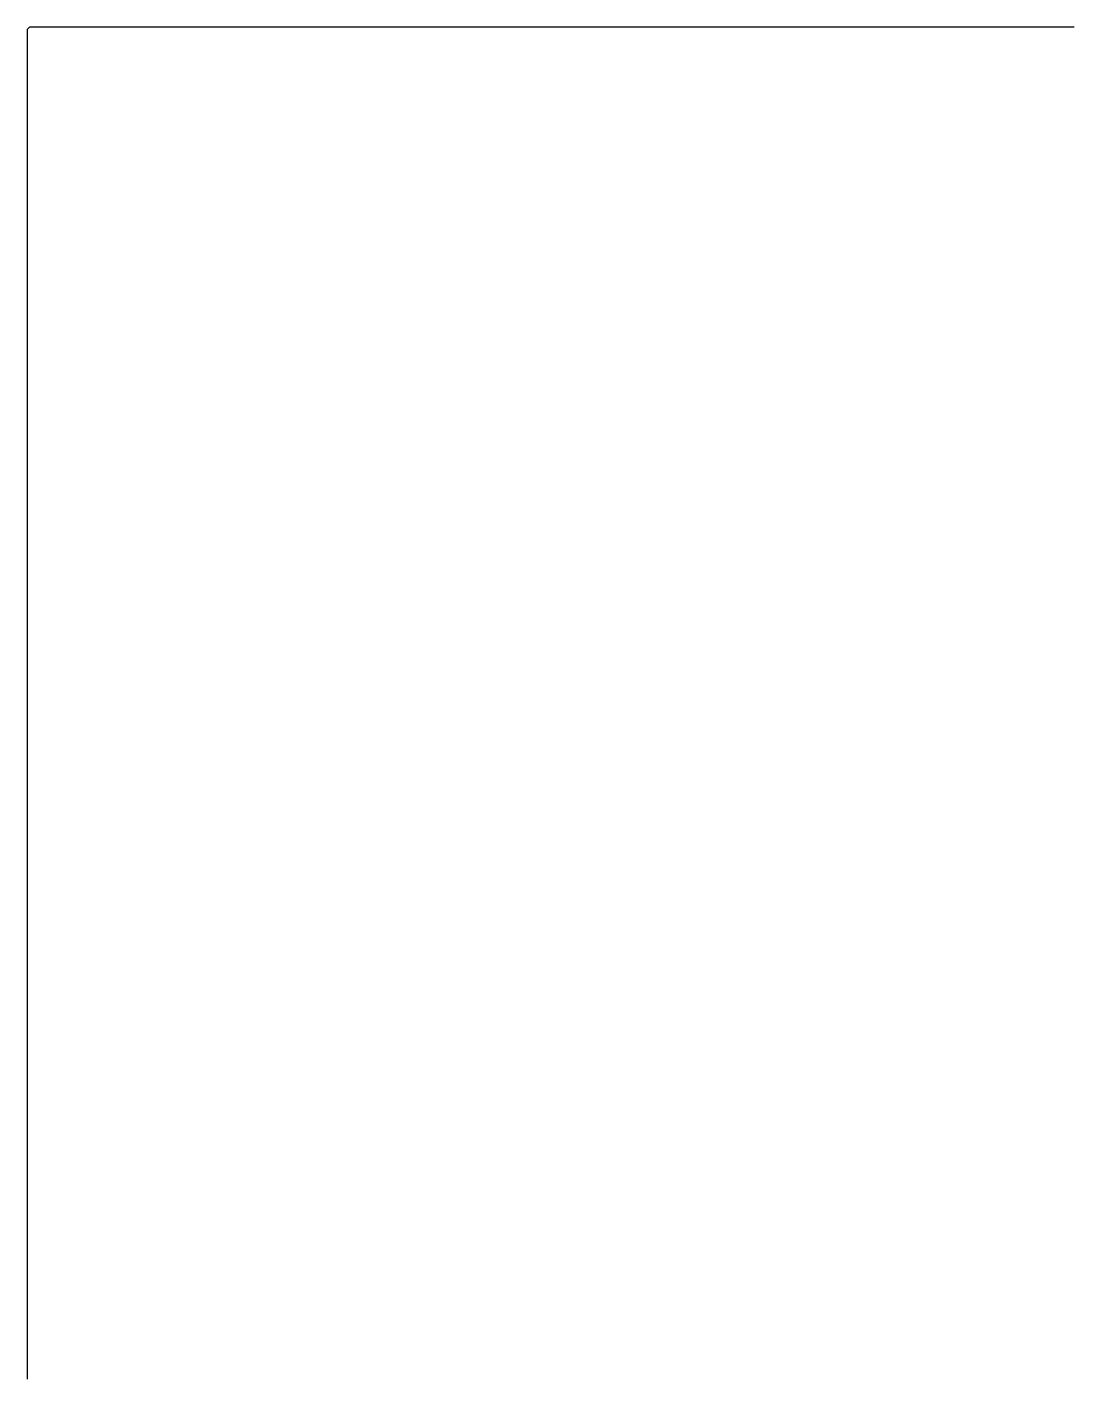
# Model space of a CAD drawing. Extents: x 17 to 315, y 22 to 215.
# Drawn here: x 17 to 91.6, y 118.5 to 214.9 of the extents above; entities that cross this region are included whole.
import ezdxf

# ---------------------------------------------------------------- set-up
doc = ezdxf.new("R2010")
doc.units = 0

msp = doc.modelspace()

# ---------------------------------------------------------------- linework, layer by layer
at = {"layer": 'contour_0'}
for p, q in [((17.168, 214.867), (16.991, 214.69)), ((16.991, 214.69), (16.991, 214.513)), ((16.991, 214.513), (16.991, 214.336)), ((16.991, 214.336), (16.991, 214.159)), ((16.991, 214.159), (16.991, 213.982)), ((16.991, 213.982), (16.991, 213.805)), ((17.345, 214.867), (17.168, 214.867)), ((17.168, 214.867), (17.168, 214.867)), ((17.522, 214.867), (17.345, 214.867)), ((17.699, 214.867), (17.522, 214.867)), ((17.876, 214.867), (17.699, 214.867)), ((18.053, 214.867), (17.876, 214.867)), ((18.23, 214.867), (18.053, 214.867)), ((18.407, 214.867), (18.23, 214.867)), ((18.584, 214.867), (18.407, 214.867)), ((18.761, 214.867), (18.584, 214.867)), ((18.938, 214.867), (18.761, 214.867)), ((19.115, 214.867), (18.938, 214.867)), ((19.292, 214.867), (19.115, 214.867)), ((19.469, 214.867), (19.292, 214.867)), ((19.646, 214.867), (19.469, 214.867)), ((19.823, 214.867), (19.646, 214.867)), ((20, 214.867), (19.823, 214.867)), ((20.177, 214.867), (20, 214.867)), ((20.354, 214.867), (20.177, 214.867)), ((20.531, 214.867), (20.354, 214.867)), ((20.708, 214.867), (20.531, 214.867)), ((20.885, 214.867), (20.708, 214.867)), ((21.062, 214.867), (20.885, 214.867)), ((21.239, 214.867), (21.062, 214.867)), ((21.416, 214.867), (21.239, 214.867)), ((21.593, 214.867), (21.416, 214.867)), ((21.77, 214.867), (21.593, 214.867)), ((21.947, 214.867), (21.77, 214.867)), ((22.124, 214.867), (21.947, 214.867)), ((22.301, 214.867), (22.124, 214.867)), ((22.478, 214.867), (22.301, 214.867)), ((22.655, 214.867), (22.478, 214.867)), ((22.832, 214.867), (22.655, 214.867)), ((23.009, 214.867), (22.832, 214.867)), ((23.186, 214.867), (23.009, 214.867)), ((23.363, 214.867), (23.186, 214.867)), ((23.54, 214.867), (23.363, 214.867)), ((23.717, 214.867), (23.54, 214.867)), ((23.894, 214.867), (23.717, 214.867)), ((24.071, 214.867), (23.894, 214.867)), ((24.248, 214.867), (24.071, 214.867)), ((24.425, 214.867), (24.248, 214.867)), ((24.602, 214.867), (24.425, 214.867)), ((24.779, 214.867), (24.602, 214.867)), ((24.956, 214.867), (24.779, 214.867)), ((25.133, 214.867), (24.956, 214.867)), ((25.31, 214.867), (25.133, 214.867)), ((25.487, 214.867), (25.31, 214.867)), ((25.664, 214.867), (25.487, 214.867)), ((25.841, 214.867), (25.664, 214.867)), ((26.018, 214.867), (25.841, 214.867)), ((26.195, 214.867), (26.018, 214.867)), ((26.372, 214.867), (26.195, 214.867)), ((26.549, 214.867), (26.372, 214.867)), ((26.726, 214.867), (26.549, 214.867)), ((26.903, 214.867), (26.726, 214.867)), ((27.08, 214.867), (26.903, 214.867)), ((27.257, 214.867), (27.08, 214.867)), ((27.434, 214.867), (27.257, 214.867)), ((27.611, 214.867), (27.434, 214.867)), ((27.788, 214.867), (27.611, 214.867)), ((27.965, 214.867), (27.788, 214.867)), ((28.142, 214.867), (27.965, 214.867)), ((28.319, 214.867), (28.142, 214.867)), ((28.496, 214.867), (28.319, 214.867)), ((28.673, 214.867), (28.496, 214.867)), ((28.85, 214.867), (28.673, 214.867)), ((29.027, 214.867), (28.85, 214.867)), ((29.204, 214.867), (29.027, 214.867)), ((29.381, 214.867), (29.204, 214.867)), ((29.558, 214.867), (29.381, 214.867)), ((29.735, 214.867), (29.558, 214.867)), ((29.912, 214.867), (29.735, 214.867)), ((30.088, 214.867), (29.912, 214.867)), ((30.265, 214.867), (30.088, 214.867)), ((30.442, 214.867), (30.265, 214.867)), ((30.619, 214.867), (30.442, 214.867)), ((30.796, 214.867), (30.619, 214.867)), ((30.973, 214.867), (30.796, 214.867)), ((31.15, 214.867), (30.973, 214.867)), ((31.327, 214.867), (31.15, 214.867)), ((31.504, 214.867), (31.327, 214.867)), ((31.681, 214.867), (31.504, 214.867)), ((31.858, 214.867), (31.681, 214.867)), ((32.035, 214.867), (31.858, 214.867)), ((32.212, 214.867), (32.035, 214.867)), ((32.389, 214.867), (32.212, 214.867)), ((32.566, 214.867), (32.389, 214.867)), ((32.743, 214.867), (32.566, 214.867)), ((32.92, 214.867), (32.743, 214.867)), ((33.097, 214.867), (32.92, 214.867)), ((33.274, 214.867), (33.097, 214.867)), ((33.451, 214.867), (33.274, 214.867)), ((33.628, 214.867), (33.451, 214.867)), ((33.805, 214.867), (33.628, 214.867)), ((33.982, 214.867), (33.805, 214.867)), ((34.159, 214.867), (33.982, 214.867)), ((34.336, 214.867), (34.159, 214.867)), ((34.513, 214.867), (34.336, 214.867)), ((34.69, 214.867), (34.513, 214.867)), ((34.867, 214.867), (34.69, 214.867)), ((35.044, 214.867), (34.867, 214.867)), ((35.221, 214.867), (35.044, 214.867)), ((35.398, 214.867), (35.221, 214.867)), ((35.575, 214.867), (35.398, 214.867)), ((35.752, 214.867), (35.575, 214.867)), ((35.929, 214.867), (35.752, 214.867)), ((36.106, 214.867), (35.929, 214.867)), ((36.283, 214.867), (36.106, 214.867)), ((36.46, 214.867), (36.283, 214.867)), ((36.637, 214.867), (36.46, 214.867)), ((36.814, 214.867), (36.637, 214.867)), ((36.991, 214.867), (36.814, 214.867)), ((37.168, 214.867), (36.991, 214.867)), ((37.345, 214.867), (37.168, 214.867)), ((37.522, 214.867), (37.345, 214.867)), ((37.699, 214.867), (37.522, 214.867)), ((37.876, 214.867), (37.699, 214.867)), ((38.053, 214.867), (37.876, 214.867)), ((38.23, 214.867), (38.053, 214.867)), ((38.407, 214.867), (38.23, 214.867)), ((38.584, 214.867), (38.407, 214.867)), ((38.761, 214.867), (38.584, 214.867)), ((38.938, 214.867), (38.761, 214.867)), ((39.115, 214.867), (38.938, 214.867)), ((39.292, 214.867), (39.115, 214.867)), ((39.469, 214.867), (39.292, 214.867)), ((39.646, 214.867), (39.469, 214.867)), ((39.823, 214.867), (39.646, 214.867)), ((40, 214.867), (39.823, 214.867)), ((40.177, 214.867), (40, 214.867)), ((40.354, 214.867), (40.177, 214.867)), ((40.531, 214.867), (40.354, 214.867)), ((40.708, 214.867), (40.531, 214.867)), ((40.885, 214.867), (40.708, 214.867)), ((41.062, 214.867), (40.885, 214.867)), ((41.239, 214.867), (41.062, 214.867)), ((41.416, 214.867), (41.239, 214.867)), ((41.593, 214.867), (41.416, 214.867)), ((41.77, 214.867), (41.593, 214.867)), ((41.947, 214.867), (41.77, 214.867)), ((42.124, 214.867), (41.947, 214.867)), ((42.301, 214.867), (42.124, 214.867)), ((42.478, 214.867), (42.301, 214.867)), ((42.655, 214.867), (42.478, 214.867)), ((42.832, 214.867), (42.655, 214.867)), ((43.009, 214.867), (42.832, 214.867)), ((43.186, 214.867), (43.009, 214.867)), ((43.363, 214.867), (43.186, 214.867)), ((43.54, 214.867), (43.363, 214.867)), ((43.717, 214.867), (43.54, 214.867)), ((43.894, 214.867), (43.717, 214.867)), ((44.071, 214.867), (43.894, 214.867)), ((44.248, 214.867), (44.071, 214.867)), ((44.425, 214.867), (44.248, 214.867)), ((44.602, 214.867), (44.425, 214.867)), ((44.779, 214.867), (44.602, 214.867)), ((44.956, 214.867), (44.779, 214.867)), ((45.133, 214.867), (44.956, 214.867)), ((45.31, 214.867), (45.133, 214.867)), ((45.487, 214.867), (45.31, 214.867)), ((45.664, 214.867), (45.487, 214.867)), ((45.841, 214.867), (45.664, 214.867)), ((46.018, 214.867), (45.841, 214.867)), ((46.195, 214.867), (46.018, 214.867)), ((46.372, 214.867), (46.195, 214.867)), ((46.549, 214.867), (46.372, 214.867)), ((46.726, 214.867), (46.549, 214.867)), ((46.903, 214.867), (46.726, 214.867)), ((47.08, 214.867), (46.903, 214.867)), ((47.257, 214.867), (47.08, 214.867)), ((47.434, 214.867), (47.257, 214.867)), ((47.611, 214.867), (47.434, 214.867)), ((47.788, 214.867), (47.611, 214.867)), ((47.965, 214.867), (47.788, 214.867)), ((48.142, 214.867), (47.965, 214.867)), ((48.319, 214.867), (48.142, 214.867)), ((48.496, 214.867), (48.319, 214.867)), ((48.673, 214.867), (48.496, 214.867)), ((48.85, 214.867), (48.673, 214.867)), ((49.027, 214.867), (48.85, 214.867)), ((49.204, 214.867), (49.027, 214.867)), ((49.381, 214.867), (49.204, 214.867)), ((49.558, 214.867), (49.381, 214.867)), ((49.735, 214.867), (49.558, 214.867)), ((49.912, 214.867), (49.735, 214.867)), ((50.088, 214.867), (49.912, 214.867)), ((50.265, 214.867), (50.088, 214.867)), ((50.442, 214.867), (50.265, 214.867)), ((50.619, 214.867), (50.442, 214.867)), ((50.796, 214.867), (50.619, 214.867)), ((50.973, 214.867), (50.796, 214.867)), ((51.15, 214.867), (50.973, 214.867)), ((51.327, 214.867), (51.15, 214.867)), ((51.504, 214.867), (51.327, 214.867)), ((51.681, 214.867), (51.504, 214.867)), ((51.858, 214.867), (51.681, 214.867)), ((52.035, 214.867), (51.858, 214.867)), ((52.212, 214.867), (52.035, 214.867)), ((52.389, 214.867), (52.212, 214.867)), ((52.566, 214.867), (52.389, 214.867)), ((52.743, 214.867), (52.566, 214.867)), ((52.92, 214.867), (52.743, 214.867)), ((53.097, 214.867), (52.92, 214.867)), ((53.274, 214.867), (53.097, 214.867)), ((53.451, 214.867), (53.274, 214.867)), ((53.628, 214.867), (53.451, 214.867)), ((53.805, 214.867), (53.628, 214.867)), ((53.982, 214.867), (53.805, 214.867)), ((54.159, 214.867), (53.982, 214.867)), ((54.336, 214.867), (54.159, 214.867)), ((54.513, 214.867), (54.336, 214.867)), ((54.69, 214.867), (54.513, 214.867)), ((54.867, 214.867), (54.69, 214.867)), ((55.044, 214.867), (54.867, 214.867)), ((55.221, 214.867), (55.044, 214.867)), ((55.398, 214.867), (55.221, 214.867)), ((55.575, 214.867), (55.398, 214.867)), ((55.752, 214.867), (55.575, 214.867)), ((55.929, 214.867), (55.752, 214.867)), ((56.106, 214.867), (55.929, 214.867)), ((56.283, 214.867), (56.106, 214.867)), ((56.46, 214.867), (56.283, 214.867)), ((56.637, 214.867), (56.46, 214.867)), ((56.814, 214.867), (56.637, 214.867)), ((56.991, 214.867), (56.814, 214.867)), ((57.168, 214.867), (56.991, 214.867)), ((57.345, 214.867), (57.168, 214.867)), ((57.522, 214.867), (57.345, 214.867)), ((57.699, 214.867), (57.522, 214.867)), ((57.876, 214.867), (57.699, 214.867)), ((58.053, 214.867), (57.876, 214.867)), ((58.23, 214.867), (58.053, 214.867)), ((58.407, 214.867), (58.23, 214.867)), ((58.584, 214.867), (58.407, 214.867)), ((58.761, 214.867), (58.584, 214.867)), ((58.938, 214.867), (58.761, 214.867)), ((59.115, 214.867), (58.938, 214.867)), ((59.292, 214.867), (59.115, 214.867)), ((59.469, 214.867), (59.292, 214.867)), ((59.646, 214.867), (59.469, 214.867)), ((59.823, 214.867), (59.646, 214.867)), ((60, 214.867), (59.823, 214.867)), ((60.177, 214.867), (60, 214.867)), ((60.354, 214.867), (60.177, 214.867)), ((60.531, 214.867), (60.354, 214.867)), ((60.708, 214.867), (60.531, 214.867)), ((60.885, 214.867), (60.708, 214.867)), ((61.062, 214.867), (60.885, 214.867)), ((61.239, 214.867), (61.062, 214.867)), ((61.416, 214.867), (61.239, 214.867)), ((61.593, 214.867), (61.416, 214.867)), ((61.77, 214.867), (61.593, 214.867)), ((61.947, 214.867), (61.77, 214.867)), ((62.124, 214.867), (61.947, 214.867)), ((62.301, 214.867), (62.124, 214.867)), ((62.478, 214.867), (62.301, 214.867)), ((62.655, 214.867), (62.478, 214.867)), ((62.832, 214.867), (62.655, 214.867)), ((63.009, 214.867), (62.832, 214.867)), ((63.186, 214.867), (63.009, 214.867)), ((63.363, 214.867), (63.186, 214.867)), ((63.54, 214.867), (63.363, 214.867)), ((63.717, 214.867), (63.54, 214.867)), ((63.894, 214.867), (63.717, 214.867)), ((64.071, 214.867), (63.894, 214.867)), ((64.248, 214.867), (64.071, 214.867)), ((64.425, 214.867), (64.248, 214.867)), ((64.602, 214.867), (64.425, 214.867)), ((64.779, 214.867), (64.602, 214.867)), ((64.956, 214.867), (64.779, 214.867)), ((65.133, 214.867), (64.956, 214.867)), ((65.31, 214.867), (65.133, 214.867)), ((65.487, 214.867), (65.31, 214.867)), ((65.664, 214.867), (65.487, 214.867)), ((65.841, 214.867), (65.664, 214.867)), ((66.018, 214.867), (65.841, 214.867)), ((66.195, 214.867), (66.018, 214.867)), ((66.372, 214.867), (66.195, 214.867)), ((66.549, 214.867), (66.372, 214.867)), ((66.726, 214.867), (66.549, 214.867)), ((66.903, 214.867), (66.726, 214.867)), ((67.08, 214.867), (66.903, 214.867)), ((67.257, 214.867), (67.08, 214.867)), ((67.434, 214.867), (67.257, 214.867)), ((67.611, 214.867), (67.434, 214.867)), ((67.788, 214.867), (67.611, 214.867)), ((67.965, 214.867), (67.788, 214.867)), ((68.142, 214.867), (67.965, 214.867)), ((68.319, 214.867), (68.142, 214.867)), ((68.496, 214.867), (68.319, 214.867)), ((68.673, 214.867), (68.496, 214.867)), ((68.85, 214.867), (68.673, 214.867)), ((69.027, 214.867), (68.85, 214.867)), ((69.204, 214.867), (69.027, 214.867)), ((69.381, 214.867), (69.204, 214.867)), ((69.558, 214.867), (69.381, 214.867)), ((69.735, 214.867), (69.558, 214.867)), ((69.912, 214.867), (69.735, 214.867)), ((70.088, 214.867), (69.912, 214.867)), ((70.265, 214.867), (70.088, 214.867)), ((70.442, 214.867), (70.265, 214.867)), ((70.619, 214.867), (70.442, 214.867)), ((70.796, 214.867), (70.619, 214.867)), ((70.973, 214.867), (70.796, 214.867)), ((71.15, 214.867), (70.973, 214.867)), ((71.327, 214.867), (71.15, 214.867)), ((71.504, 214.867), (71.327, 214.867)), ((71.681, 214.867), (71.504, 214.867)), ((71.858, 214.867), (71.681, 214.867)), ((72.035, 214.867), (71.858, 214.867)), ((72.212, 214.867), (72.035, 214.867)), ((72.389, 214.867), (72.212, 214.867)), ((72.566, 214.867), (72.389, 214.867)), ((72.743, 214.867), (72.566, 214.867)), ((72.92, 214.867), (72.743, 214.867)), ((73.097, 214.867), (72.92, 214.867)), ((73.274, 214.867), (73.097, 214.867)), ((73.451, 214.867), (73.274, 214.867)), ((73.628, 214.867), (73.451, 214.867)), ((73.805, 214.867), (73.628, 214.867)), ((73.982, 214.867), (73.805, 214.867)), ((74.159, 214.867), (73.982, 214.867)), ((74.336, 214.867), (74.159, 214.867)), ((74.513, 214.867), (74.336, 214.867)), ((74.69, 214.867), (74.513, 214.867)), ((74.867, 214.867), (74.69, 214.867)), ((75.044, 214.867), (74.867, 214.867)), ((75.221, 214.867), (75.044, 214.867)), ((75.398, 214.867), (75.221, 214.867)), ((75.575, 214.867), (75.398, 214.867)), ((75.752, 214.867), (75.575, 214.867)), ((75.929, 214.867), (75.752, 214.867)), ((76.106, 214.867), (75.929, 214.867)), ((76.283, 214.867), (76.106, 214.867)), ((76.46, 214.867), (76.283, 214.867)), ((76.637, 214.867), (76.46, 214.867)), ((76.814, 214.867), (76.637, 214.867)), ((76.991, 214.867), (76.814, 214.867)), ((77.168, 214.867), (76.991, 214.867)), ((77.345, 214.867), (77.168, 214.867)), ((77.522, 214.867), (77.345, 214.867)), ((77.699, 214.867), (77.522, 214.867)), ((77.876, 214.867), (77.699, 214.867)), ((78.053, 214.867), (77.876, 214.867)), ((78.23, 214.867), (78.053, 214.867)), ((78.407, 214.867), (78.23, 214.867)), ((78.584, 214.867), (78.407, 214.867)), ((78.761, 214.867), (78.584, 214.867)), ((78.938, 214.867), (78.761, 214.867)), ((79.115, 214.867), (78.938, 214.867)), ((79.292, 214.867), (79.115, 214.867)), ((79.469, 214.867), (79.292, 214.867)), ((79.646, 214.867), (79.469, 214.867)), ((79.823, 214.867), (79.646, 214.867)), ((80, 214.867), (79.823, 214.867)), ((80.177, 214.867), (80, 214.867)), ((80.354, 214.867), (80.177, 214.867)), ((80.531, 214.867), (80.354, 214.867)), ((80.708, 214.867), (80.531, 214.867)), ((80.885, 214.867), (80.708, 214.867)), ((81.062, 214.867), (80.885, 214.867)), ((81.239, 214.867), (81.062, 214.867)), ((81.416, 214.867), (81.239, 214.867)), ((81.593, 214.867), (81.416, 214.867)), ((81.77, 214.867), (81.593, 214.867)), ((81.947, 214.867), (81.77, 214.867)), ((82.124, 214.867), (81.947, 214.867)), ((82.301, 214.867), (82.124, 214.867)), ((82.478, 214.867), (82.301, 214.867)), ((82.655, 214.867), (82.478, 214.867)), ((82.832, 214.867), (82.655, 214.867)), ((83.009, 214.867), (82.832, 214.867)), ((83.186, 214.867), (83.009, 214.867)), ((83.363, 214.867), (83.186, 214.867)), ((83.54, 214.867), (83.363, 214.867)), ((83.717, 214.867), (83.54, 214.867)), ((83.894, 214.867), (83.717, 214.867)), ((84.071, 214.867), (83.894, 214.867)), ((84.248, 214.867), (84.071, 214.867)), ((84.425, 214.867), (84.248, 214.867)), ((84.602, 214.867), (84.425, 214.867)), ((84.779, 214.867), (84.602, 214.867)), ((84.956, 214.867), (84.779, 214.867)), ((85.133, 214.867), (84.956, 214.867)), ((85.31, 214.867), (85.133, 214.867)), ((85.487, 214.867), (85.31, 214.867)), ((85.664, 214.867), (85.487, 214.867)), ((85.841, 214.867), (85.664, 214.867)), ((86.018, 214.867), (85.841, 214.867)), ((86.195, 214.867), (86.018, 214.867)), ((86.372, 214.867), (86.195, 214.867)), ((86.549, 214.867), (86.372, 214.867)), ((86.726, 214.867), (86.549, 214.867)), ((86.903, 214.867), (86.726, 214.867)), ((87.08, 214.867), (86.903, 214.867)), ((87.257, 214.867), (87.08, 214.867)), ((87.434, 214.867), (87.257, 214.867)), ((87.611, 214.867), (87.434, 214.867)), ((87.788, 214.867), (87.611, 214.867)), ((87.965, 214.867), (87.788, 214.867)), ((88.142, 214.867), (87.965, 214.867)), ((88.319, 214.867), (88.142, 214.867)), ((88.496, 214.867), (88.319, 214.867)), ((88.673, 214.867), (88.496, 214.867)), ((88.85, 214.867), (88.673, 214.867)), ((89.027, 214.867), (88.85, 214.867)), ((89.204, 214.867), (89.027, 214.867)), ((89.381, 214.867), (89.204, 214.867)), ((89.558, 214.867), (89.381, 214.867)), ((89.735, 214.867), (89.558, 214.867)), ((89.912, 214.867), (89.735, 214.867)), ((90.088, 214.867), (89.912, 214.867)), ((90.265, 214.867), (90.088, 214.867)), ((90.442, 214.867), (90.265, 214.867)), ((90.619, 214.867), (90.442, 214.867)), ((90.796, 214.867), (90.619, 214.867)), ((90.973, 214.867), (90.796, 214.867)), ((91.15, 214.867), (90.973, 214.867)), ((91.327, 214.867), (91.15, 214.867)), ((91.504, 214.867), (91.327, 214.867)), ((91.681, 214.867), (91.504, 214.867)), ((16.991, 213.805), (16.991, 213.628)), ((16.991, 213.628), (16.991, 213.451)), ((16.991, 213.451), (16.991, 213.274)), ((16.991, 213.274), (16.991, 213.097)), ((16.991, 213.097), (16.991, 212.92)), ((16.991, 212.92), (16.991, 212.743)), ((16.991, 212.743), (16.991, 212.566)), ((16.991, 212.566), (16.991, 212.389)), ((16.991, 212.389), (16.991, 212.212)), ((16.991, 212.212), (16.991, 212.035)), ((16.991, 212.035), (16.991, 211.858)), ((16.991, 211.858), (16.991, 211.681)), ((16.991, 211.681), (16.991, 211.504)), ((16.991, 211.504), (16.991, 211.327)), ((16.991, 211.327), (16.991, 211.15)), ((16.991, 211.15), (16.991, 210.973)), ((16.991, 210.973), (16.991, 210.796)), ((16.991, 210.796), (16.991, 210.619)), ((16.991, 210.619), (16.991, 210.442)), ((16.991, 210.442), (16.991, 210.265)), ((16.991, 210.265), (16.991, 210.088)), ((16.991, 210.088), (16.991, 209.912)), ((16.991, 209.912), (16.991, 209.735)), ((16.991, 209.735), (16.991, 209.558)), ((16.991, 209.558), (16.991, 209.381)), ((16.991, 209.381), (16.991, 209.204)), ((16.991, 209.204), (16.991, 209.027)), ((16.991, 209.027), (16.991, 208.85)), ((16.991, 208.85), (16.991, 208.673)), ((16.991, 208.673), (16.991, 208.496)), ((16.991, 208.496), (16.991, 208.319)), ((16.991, 208.319), (16.991, 208.142)), ((16.991, 208.142), (16.991, 207.965)), ((16.991, 207.965), (16.991, 207.788)), ((16.991, 207.788), (16.991, 207.611)), ((16.991, 207.611), (16.991, 207.434)), ((16.991, 207.434), (16.991, 207.257)), ((16.991, 207.257), (16.991, 207.08)), ((16.991, 207.08), (16.991, 206.903)), ((16.991, 206.903), (16.991, 206.726)), ((16.991, 206.726), (16.991, 206.549)), ((16.991, 206.549), (16.991, 206.372)), ((16.991, 206.372), (16.991, 206.195)), ((16.991, 206.195), (16.991, 206.018)), ((16.991, 206.018), (16.991, 205.841)), ((16.991, 205.841), (16.991, 205.664)), ((16.991, 205.664), (16.991, 205.487)), ((16.991, 205.487), (16.991, 205.31)), ((16.991, 205.31), (16.991, 205.133)), ((16.991, 205.133), (16.991, 204.956)), ((16.991, 204.956), (16.991, 204.779)), ((16.991, 204.779), (16.991, 204.602)), ((16.991, 204.602), (16.991, 204.425)), ((16.991, 204.425), (16.991, 204.248)), ((16.991, 204.248), (16.991, 204.071)), ((16.991, 204.071), (16.991, 203.894)), ((16.991, 203.894), (16.991, 203.717)), ((16.991, 203.717), (16.991, 203.54)), ((16.991, 203.54), (16.991, 203.363)), ((16.991, 203.363), (16.991, 203.186)), ((16.991, 203.186), (16.991, 203.009)), ((16.991, 203.009), (16.991, 202.832)), ((16.991, 202.832), (16.991, 202.655)), ((16.991, 202.655), (16.991, 202.478)), ((16.991, 202.478), (16.991, 202.301)), ((16.991, 202.301), (16.991, 202.124)), ((16.991, 202.124), (16.991, 201.947)), ((16.991, 201.947), (16.991, 201.77)), ((16.991, 201.77), (16.991, 201.593)), ((16.991, 201.593), (16.991, 201.416)), ((16.991, 201.416), (16.991, 201.239)), ((16.991, 201.239), (16.991, 201.062)), ((16.991, 201.062), (16.991, 200.885)), ((16.991, 200.885), (16.991, 200.708)), ((16.991, 200.708), (16.991, 200.531)), ((16.991, 200.531), (16.991, 200.354)), ((16.991, 200.354), (16.991, 200.177)), ((16.991, 200.177), (16.991, 200)), ((16.991, 200), (16.991, 199.823)), ((16.991, 199.823), (16.991, 199.646)), ((16.991, 199.646), (16.991, 199.469)), ((16.991, 199.469), (16.991, 199.292)), ((16.991, 199.292), (16.991, 199.115)), ((16.991, 199.115), (16.991, 198.938)), ((16.991, 198.938), (16.991, 198.761)), ((16.991, 198.761), (16.991, 198.584)), ((16.991, 198.584), (16.991, 198.407)), ((16.991, 198.407), (16.991, 198.23)), ((16.991, 198.23), (16.991, 198.053)), ((16.991, 198.053), (16.991, 197.876)), ((16.991, 197.876), (16.991, 197.699)), ((16.991, 197.699), (16.991, 197.522)), ((16.991, 197.522), (16.991, 197.345)), ((16.991, 197.345), (16.991, 197.168)), ((16.991, 197.168), (16.991, 196.991)), ((16.991, 196.991), (16.991, 196.814)), ((16.991, 196.814), (16.991, 196.637)), ((16.991, 196.637), (16.991, 196.46)), ((16.991, 196.46), (16.991, 196.283)), ((16.991, 196.283), (16.991, 196.106)), ((16.991, 196.106), (16.991, 195.929)), ((16.991, 195.929), (16.991, 195.752)), ((16.991, 195.752), (16.991, 195.575)), ((16.991, 195.575), (16.991, 195.398)), ((16.991, 195.398), (16.991, 195.221)), ((16.991, 195.221), (16.991, 195.044)), ((16.991, 195.044), (16.991, 194.867)), ((16.991, 194.867), (16.991, 194.69)), ((16.991, 194.69), (16.991, 194.513)), ((16.991, 194.513), (16.991, 194.336)), ((16.991, 194.336), (16.991, 194.159)), ((16.991, 194.159), (16.991, 193.982)), ((16.991, 193.982), (16.991, 193.805)), ((16.991, 193.805), (16.991, 193.628)), ((16.991, 193.628), (16.991, 193.451)), ((16.991, 193.451), (16.991, 193.274)), ((16.991, 193.274), (16.991, 193.097)), ((16.991, 193.097), (16.991, 192.92)), ((16.991, 192.92), (16.991, 192.743)), ((16.991, 192.743), (16.991, 192.566)), ((16.991, 192.566), (16.991, 192.389)), ((16.991, 192.389), (16.991, 192.212)), ((16.991, 192.212), (16.991, 192.035)), ((16.991, 192.035), (16.991, 191.858)), ((16.991, 191.858), (16.991, 191.681)), ((16.991, 191.681), (16.991, 191.504)), ((16.991, 191.504), (16.991, 191.327)), ((16.991, 191.327), (16.991, 191.15)), ((16.991, 191.15), (16.991, 190.973)), ((16.991, 190.973), (16.991, 190.796)), ((16.991, 190.796), (16.991, 190.619)), ((16.991, 190.619), (16.991, 190.442)), ((16.991, 190.442), (16.991, 190.265)), ((16.991, 190.265), (16.991, 190.088)), ((16.991, 190.088), (16.991, 189.912)), ((16.991, 189.912), (16.991, 189.735)), ((16.991, 189.735), (16.991, 189.558)), ((16.991, 189.558), (16.991, 189.381)), ((16.991, 189.381), (16.991, 189.204)), ((16.991, 189.204), (16.991, 189.027)), ((16.991, 189.027), (16.991, 188.85)), ((16.991, 188.85), (16.991, 188.673)), ((16.991, 188.673), (16.991, 188.496)), ((16.991, 188.496), (16.991, 188.319)), ((16.991, 188.319), (16.991, 188.142)), ((16.991, 188.142), (16.991, 187.965)), ((16.991, 187.965), (16.991, 187.788)), ((16.991, 187.788), (16.991, 187.611)), ((16.991, 187.611), (16.991, 187.434)), ((16.991, 187.434), (16.991, 187.257)), ((16.991, 187.257), (16.991, 187.08)), ((16.991, 187.08), (16.991, 186.903)), ((16.991, 186.903), (16.991, 186.726)), ((16.991, 186.726), (16.991, 186.549)), ((16.991, 186.549), (16.991, 186.372)), ((16.991, 186.372), (16.991, 186.195)), ((16.991, 186.195), (16.991, 186.018)), ((16.991, 186.018), (16.991, 185.841)), ((16.991, 185.841), (16.991, 185.664)), ((16.991, 185.664), (16.991, 185.487)), ((16.991, 185.487), (16.991, 185.31)), ((16.991, 185.31), (16.991, 185.133)), ((16.991, 185.133), (16.991, 184.956)), ((16.991, 184.956), (16.991, 184.779)), ((16.991, 184.779), (16.991, 184.602)), ((16.991, 184.602), (16.991, 184.425)), ((16.991, 184.425), (16.991, 184.248)), ((16.991, 184.248), (16.991, 184.071)), ((16.991, 184.071), (16.991, 183.894)), ((16.991, 183.894), (16.991, 183.717)), ((16.991, 183.717), (16.991, 183.54)), ((16.991, 183.54), (16.991, 183.363)), ((16.991, 183.363), (16.991, 183.186)), ((16.991, 183.186), (16.991, 183.009)), ((16.991, 183.009), (16.991, 182.832)), ((16.991, 182.832), (16.991, 182.655)), ((16.991, 182.655), (16.991, 182.478)), ((16.991, 182.478), (16.991, 182.301)), ((16.991, 182.301), (16.991, 182.124)), ((16.991, 182.124), (16.991, 181.947)), ((16.991, 181.947), (16.991, 181.77)), ((16.991, 181.77), (16.991, 181.593)), ((16.991, 181.593), (16.991, 181.416)), ((16.991, 181.416), (16.991, 181.239)), ((16.991, 181.239), (16.991, 181.062)), ((16.991, 181.062), (16.991, 180.885)), ((16.991, 180.885), (16.991, 180.708)), ((16.991, 180.708), (16.991, 180.531)), ((16.991, 180.531), (16.991, 180.354)), ((16.991, 180.354), (16.991, 180.177)), ((16.991, 180.177), (16.991, 180)), ((16.991, 180), (16.991, 179.823)), ((16.991, 179.823), (16.991, 179.646)), ((16.991, 179.646), (16.991, 179.469)), ((16.991, 179.469), (16.991, 179.292)), ((16.991, 179.292), (16.991, 179.115)), ((16.991, 179.115), (16.991, 178.938)), ((16.991, 178.938), (16.991, 178.761)), ((16.991, 178.761), (16.991, 178.584)), ((16.991, 178.584), (16.991, 178.407)), ((16.991, 178.407), (16.991, 178.23)), ((16.991, 178.23), (16.991, 178.053)), ((16.991, 178.053), (16.991, 177.876)), ((16.991, 177.876), (16.991, 177.699)), ((16.991, 177.699), (16.991, 177.522)), ((16.991, 177.522), (16.991, 177.345)), ((16.991, 177.345), (16.991, 177.168)), ((16.991, 177.168), (16.991, 176.991)), ((16.991, 176.991), (16.991, 176.814)), ((16.991, 176.814), (16.991, 176.637)), ((16.991, 176.637), (16.991, 176.46)), ((16.991, 176.46), (16.991, 176.283)), ((16.991, 176.283), (16.991, 176.106)), ((16.991, 176.106), (16.991, 175.929)), ((16.991, 175.929), (16.991, 175.752)), ((16.991, 175.752), (16.991, 175.575)), ((16.991, 175.575), (16.991, 175.398)), ((16.991, 175.398), (16.991, 175.221)), ((16.991, 175.221), (16.991, 175.044)), ((16.991, 175.044), (16.991, 174.867)), ((16.991, 174.867), (16.991, 174.69)), ((16.991, 174.69), (16.991, 174.513)), ((16.991, 174.513), (16.991, 174.336)), ((16.991, 174.336), (16.991, 174.159)), ((16.991, 174.159), (16.991, 173.982)), ((16.991, 173.982), (16.991, 173.805)), ((16.991, 173.805), (16.991, 173.628)), ((16.991, 173.628), (16.991, 173.451)), ((16.991, 173.451), (16.991, 173.274)), ((16.991, 173.274), (16.991, 173.097)), ((16.991, 173.097), (16.991, 172.92)), ((16.991, 172.92), (16.991, 172.743)), ((16.991, 172.743), (16.991, 172.566)), ((16.991, 172.566), (16.991, 172.389)), ((16.991, 172.389), (16.991, 172.212)), ((16.991, 172.212), (16.991, 172.035)), ((16.991, 172.035), (16.991, 171.858)), ((16.991, 171.858), (16.991, 171.681)), ((16.991, 171.681), (16.991, 171.504)), ((16.991, 171.504), (16.991, 171.327)), ((16.991, 171.327), (16.991, 171.15)), ((16.991, 171.15), (16.991, 170.973)), ((16.991, 170.973), (16.991, 170.796)), ((16.991, 170.796), (16.991, 170.619)), ((16.991, 170.619), (16.991, 170.442)), ((16.991, 170.442), (16.991, 170.265)), ((16.991, 170.265), (16.991, 170.088)), ((16.991, 170.088), (16.991, 169.912)), ((16.991, 169.912), (16.991, 169.735)), ((16.991, 169.735), (16.991, 169.558)), ((16.991, 169.558), (16.991, 169.381)), ((16.991, 169.381), (16.991, 169.204)), ((16.991, 169.204), (16.991, 169.027)), ((16.991, 169.027), (16.991, 168.85)), ((16.991, 168.85), (16.991, 168.673)), ((16.991, 168.673), (16.991, 168.496)), ((16.991, 168.496), (16.991, 168.319)), ((16.991, 168.319), (16.991, 168.142)), ((16.991, 168.142), (16.991, 167.965)), ((16.991, 167.965), (16.991, 167.788)), ((16.991, 167.788), (16.991, 167.611)), ((16.991, 167.611), (16.991, 167.434)), ((16.991, 167.434), (16.991, 167.257)), ((16.991, 167.257), (16.991, 167.08)), ((16.991, 167.08), (16.991, 166.903)), ((16.991, 166.903), (16.991, 166.726)), ((16.991, 166.726), (16.991, 166.549)), ((16.991, 166.549), (16.991, 166.372)), ((16.991, 166.372), (16.991, 166.195)), ((16.991, 166.195), (16.991, 166.018)), ((16.991, 166.018), (16.991, 165.841)), ((16.991, 165.841), (16.991, 165.664)), ((16.991, 165.664), (16.991, 165.487)), ((16.991, 165.487), (16.991, 165.31)), ((16.991, 165.31), (16.991, 165.133)), ((16.991, 165.133), (16.991, 164.956)), ((16.991, 164.956), (16.991, 164.779)), ((16.991, 164.779), (16.991, 164.602)), ((16.991, 164.602), (16.991, 164.425)), ((16.991, 164.425), (16.991, 164.248)), ((16.991, 164.248), (16.991, 164.071)), ((16.991, 164.071), (16.991, 163.894)), ((16.991, 163.894), (16.991, 163.717)), ((16.991, 163.717), (16.991, 163.54)), ((16.991, 163.54), (16.991, 163.363)), ((16.991, 163.363), (16.991, 163.186)), ((16.991, 163.186), (16.991, 163.009)), ((16.991, 163.009), (16.991, 162.832)), ((16.991, 162.832), (16.991, 162.655)), ((16.991, 162.655), (16.991, 162.478)), ((16.991, 162.478), (16.991, 162.301)), ((16.991, 162.301), (16.991, 162.124)), ((16.991, 162.124), (16.991, 161.947)), ((16.991, 161.947), (16.991, 161.77)), ((16.991, 161.77), (16.991, 161.593)), ((16.991, 161.593), (16.991, 161.416)), ((16.991, 161.416), (16.991, 161.239)), ((16.991, 161.239), (16.991, 161.062)), ((16.991, 161.062), (16.991, 160.885)), ((16.991, 160.885), (16.991, 160.708)), ((16.991, 160.708), (16.991, 160.531)), ((16.991, 160.531), (16.991, 160.354)), ((16.991, 160.354), (16.991, 160.177)), ((16.991, 160.177), (16.991, 160)), ((16.991, 160), (16.991, 159.823)), ((16.991, 159.823), (16.991, 159.646)), ((16.991, 159.646), (16.991, 159.469)), ((16.991, 159.469), (16.991, 159.292)), ((16.991, 159.292), (16.991, 159.115)), ((16.991, 159.115), (16.991, 158.938)), ((16.991, 158.938), (16.991, 158.761)), ((16.991, 158.761), (16.991, 158.584)), ((16.991, 158.584), (16.991, 158.407)), ((16.991, 158.407), (16.991, 158.23)), ((16.991, 158.23), (16.991, 158.053)), ((16.991, 158.053), (16.991, 157.876)), ((16.991, 157.876), (16.991, 157.699)), ((16.991, 157.699), (16.991, 157.522)), ((16.991, 157.522), (16.991, 157.345)), ((16.991, 157.345), (16.991, 157.168)), ((16.991, 157.168), (16.991, 156.991)), ((16.991, 156.991), (16.991, 156.814)), ((16.991, 156.814), (16.991, 156.637)), ((16.991, 156.637), (16.991, 156.46)), ((16.991, 156.46), (16.991, 156.283)), ((16.991, 156.283), (16.991, 156.106)), ((16.991, 156.106), (16.991, 155.929)), ((16.991, 155.929), (16.991, 155.752)), ((16.991, 155.752), (16.991, 155.575)), ((16.991, 155.575), (16.991, 155.398)), ((16.991, 155.398), (16.991, 155.221)), ((16.991, 155.221), (16.991, 155.044)), ((16.991, 155.044), (16.991, 154.867)), ((16.991, 154.867), (16.991, 154.69)), ((16.991, 154.69), (16.991, 154.513)), ((16.991, 154.513), (16.991, 154.336)), ((16.991, 154.336), (16.991, 154.159)), ((16.991, 154.159), (16.991, 153.982)), ((16.991, 153.982), (16.991, 153.805)), ((16.991, 153.805), (16.991, 153.628)), ((16.991, 153.628), (16.991, 153.451)), ((16.991, 153.451), (16.991, 153.274)), ((16.991, 153.274), (16.991, 153.097)), ((16.991, 153.097), (16.991, 152.92)), ((16.991, 152.92), (16.991, 152.743)), ((16.991, 152.743), (16.991, 152.566)), ((16.991, 152.566), (16.991, 152.389)), ((16.991, 152.389), (16.991, 152.212)), ((16.991, 152.212), (16.991, 152.035)), ((16.991, 152.035), (16.991, 151.858)), ((16.991, 151.858), (16.991, 151.681)), ((16.991, 151.681), (16.991, 151.504)), ((16.991, 151.504), (16.991, 151.327)), ((16.991, 151.327), (16.991, 151.15)), ((16.991, 151.15), (16.991, 150.973)), ((16.991, 150.973), (16.991, 150.796)), ((16.991, 150.796), (16.991, 150.619)), ((16.991, 150.619), (16.991, 150.442)), ((16.991, 150.442), (16.991, 150.265)), ((16.991, 150.265), (16.991, 150.088)), ((16.991, 150.088), (16.991, 149.912)), ((16.991, 149.912), (16.991, 149.735)), ((16.991, 149.735), (16.991, 149.558)), ((16.991, 149.558), (16.991, 149.381)), ((16.991, 149.381), (16.991, 149.204)), ((16.991, 149.204), (16.991, 149.027)), ((16.991, 149.027), (16.991, 148.85)), ((16.991, 148.85), (16.991, 148.673)), ((16.991, 148.673), (16.991, 148.496)), ((16.991, 148.496), (16.991, 148.319)), ((16.991, 148.319), (16.991, 148.142)), ((16.991, 148.142), (16.991, 147.965)), ((16.991, 147.965), (16.991, 147.788)), ((16.991, 147.788), (16.991, 147.611)), ((16.991, 147.611), (16.991, 147.434)), ((16.991, 147.434), (16.991, 147.257)), ((16.991, 147.257), (16.991, 147.08)), ((16.991, 147.08), (16.991, 146.903)), ((16.991, 146.903), (16.991, 146.726)), ((16.991, 146.726), (16.991, 146.549)), ((16.991, 146.549), (16.991, 146.372)), ((16.991, 146.372), (16.991, 146.195)), ((16.991, 146.195), (16.991, 146.018)), ((16.991, 146.018), (16.991, 145.841)), ((16.991, 145.841), (16.991, 145.664)), ((16.991, 145.664), (16.991, 145.487)), ((16.991, 145.487), (16.991, 145.31)), ((16.991, 145.31), (16.991, 145.133)), ((16.991, 145.133), (16.991, 144.956)), ((16.991, 144.956), (16.991, 144.779)), ((16.991, 144.779), (16.991, 144.602)), ((16.991, 144.602), (16.991, 144.425)), ((16.991, 144.425), (16.991, 144.248)), ((16.991, 144.248), (16.991, 144.071)), ((16.991, 144.071), (16.991, 143.894)), ((16.991, 143.894), (16.991, 143.717)), ((16.991, 143.717), (16.991, 143.54)), ((16.991, 143.54), (16.991, 143.363)), ((16.991, 143.363), (16.991, 143.186)), ((16.991, 143.186), (16.991, 143.009)), ((16.991, 143.009), (16.991, 142.832)), ((16.991, 142.832), (16.991, 142.655)), ((16.991, 142.655), (16.991, 142.478)), ((16.991, 142.478), (16.991, 142.301)), ((16.991, 142.301), (16.991, 142.124)), ((16.991, 142.124), (16.991, 141.947)), ((16.991, 141.947), (16.991, 141.77)), ((16.991, 141.77), (16.991, 141.593)), ((16.991, 141.593), (16.991, 141.416)), ((16.991, 141.416), (16.991, 141.239)), ((16.991, 141.239), (16.991, 141.062)), ((16.991, 141.062), (16.991, 140.885)), ((16.991, 140.885), (16.991, 140.708)), ((16.991, 140.708), (16.991, 140.531)), ((16.991, 140.531), (16.991, 140.354)), ((16.991, 140.354), (16.991, 140.177)), ((16.991, 140.177), (16.991, 140)), ((16.991, 140), (16.991, 139.823)), ((16.991, 139.823), (16.991, 139.646)), ((16.991, 139.646), (16.991, 139.469)), ((16.991, 139.469), (16.991, 139.292)), ((16.991, 139.292), (16.991, 139.115)), ((16.991, 139.115), (16.991, 138.938)), ((16.991, 138.938), (16.991, 138.761)), ((16.991, 138.761), (16.991, 138.584)), ((16.991, 138.584), (16.991, 138.407)), ((16.991, 138.407), (16.991, 138.23)), ((16.991, 138.23), (16.991, 138.053)), ((16.991, 138.053), (16.991, 137.876)), ((16.991, 137.876), (16.991, 137.699)), ((16.991, 137.699), (16.991, 137.522)), ((16.991, 137.522), (16.991, 137.345)), ((16.991, 137.345), (16.991, 137.168)), ((16.991, 137.168), (16.991, 136.991)), ((16.991, 136.991), (16.991, 136.814)), ((16.991, 136.814), (16.991, 136.637)), ((16.991, 136.637), (16.991, 136.46)), ((16.991, 136.46), (16.991, 136.283)), ((16.991, 136.283), (16.991, 136.106)), ((16.991, 136.106), (16.991, 135.929)), ((16.991, 135.929), (16.991, 135.752)), ((16.991, 135.752), (16.991, 135.575)), ((16.991, 135.575), (16.991, 135.398)), ((16.991, 135.398), (16.991, 135.221)), ((16.991, 135.221), (16.991, 135.044)), ((16.991, 135.044), (16.991, 134.867)), ((16.991, 134.867), (16.991, 134.69)), ((16.991, 134.69), (16.991, 134.513)), ((16.991, 134.513), (16.991, 134.336)), ((16.991, 134.336), (16.991, 134.159)), ((16.991, 134.159), (16.991, 133.982)), ((16.991, 133.982), (16.991, 133.805)), ((16.991, 133.805), (16.991, 133.628)), ((16.991, 133.628), (16.991, 133.451)), ((16.991, 133.451), (16.991, 133.274)), ((16.991, 133.274), (16.991, 133.097)), ((16.991, 133.097), (16.991, 132.92)), ((16.991, 132.92), (16.991, 132.743)), ((16.991, 132.743), (16.991, 132.566)), ((16.991, 132.566), (16.991, 132.389)), ((16.991, 132.389), (16.991, 132.212)), ((16.991, 132.212), (16.991, 132.035)), ((16.991, 132.035), (16.991, 131.858)), ((16.991, 131.858), (16.991, 131.681)), ((16.991, 131.681), (16.991, 131.504)), ((16.991, 131.504), (16.991, 131.327)), ((16.991, 131.327), (16.991, 131.15)), ((16.991, 131.15), (16.991, 130.973)), ((16.991, 130.973), (16.991, 130.796)), ((16.991, 130.796), (16.991, 130.619)), ((16.991, 130.619), (16.991, 130.442)), ((16.991, 130.442), (16.991, 130.265)), ((16.991, 130.265), (16.991, 130.088)), ((16.991, 130.088), (16.991, 129.912)), ((16.991, 129.912), (16.991, 129.735)), ((16.991, 129.735), (16.991, 129.558)), ((16.991, 129.558), (16.991, 129.381)), ((16.991, 129.381), (16.991, 129.204)), ((16.991, 129.204), (16.991, 129.027)), ((16.991, 129.027), (16.991, 128.85)), ((16.991, 128.85), (16.991, 128.673)), ((16.991, 128.673), (16.991, 128.496)), ((16.991, 128.496), (16.991, 128.319)), ((16.991, 128.319), (16.991, 128.142)), ((16.991, 128.142), (16.991, 127.965)), ((16.991, 127.965), (16.991, 127.788)), ((16.991, 127.788), (16.991, 127.611)), ((16.991, 127.611), (16.991, 127.434)), ((16.991, 127.434), (16.991, 127.257)), ((16.991, 127.257), (16.991, 127.08)), ((16.991, 127.08), (16.991, 126.903)), ((16.991, 126.903), (16.991, 126.726)), ((16.991, 126.726), (16.991, 126.549)), ((16.991, 126.549), (16.991, 126.372)), ((16.991, 126.372), (16.991, 126.195)), ((16.991, 126.195), (16.991, 126.018)), ((16.991, 126.018), (16.991, 125.841)), ((16.991, 125.841), (16.991, 125.664)), ((16.991, 125.664), (16.991, 125.487)), ((16.991, 125.487), (16.991, 125.31)), ((16.991, 125.31), (16.991, 125.133)), ((16.991, 125.133), (16.991, 124.956)), ((16.991, 124.956), (16.991, 124.779)), ((16.991, 124.779), (16.991, 124.602)), ((16.991, 124.602), (16.991, 124.425)), ((16.991, 124.425), (16.991, 124.248)), ((16.991, 124.248), (16.991, 124.071)), ((16.991, 124.071), (16.991, 123.894)), ((16.991, 123.894), (16.991, 123.717)), ((16.991, 123.717), (16.991, 123.54)), ((16.991, 123.54), (16.991, 123.363)), ((16.991, 123.363), (16.991, 123.186)), ((16.991, 123.186), (16.991, 123.009)), ((16.991, 123.009), (16.991, 122.832)), ((16.991, 122.832), (16.991, 122.655)), ((16.991, 122.655), (16.991, 122.478)), ((16.991, 122.478), (16.991, 122.301)), ((16.991, 122.301), (16.991, 122.124)), ((16.991, 122.124), (16.991, 121.947)), ((16.991, 121.947), (16.991, 121.77)), ((16.991, 121.77), (16.991, 121.593)), ((16.991, 121.593), (16.991, 121.416)), ((16.991, 121.416), (16.991, 121.239)), ((16.991, 121.239), (16.991, 121.062)), ((16.991, 121.062), (16.991, 120.885)), ((16.991, 120.885), (16.991, 120.708)), ((16.991, 120.708), (16.991, 120.531)), ((16.991, 120.531), (16.991, 120.354)), ((16.991, 120.354), (16.991, 120.177)), ((16.991, 120.177), (16.991, 120)), ((16.991, 120), (16.991, 119.823)), ((16.991, 119.823), (16.991, 119.646)), ((16.991, 119.646), (16.991, 119.469)), ((16.991, 119.469), (16.991, 119.292)), ((16.991, 119.292), (16.991, 119.115)), ((16.991, 119.115), (16.991, 118.938)), ((16.991, 118.938), (16.991, 118.761)), ((16.991, 118.761), (16.991, 118.584)), ((16.991, 118.584), (16.991, 118.407))]:
    msp.add_line(p, q, dxfattribs=at)

doc.saveas('drawing.dxf')
